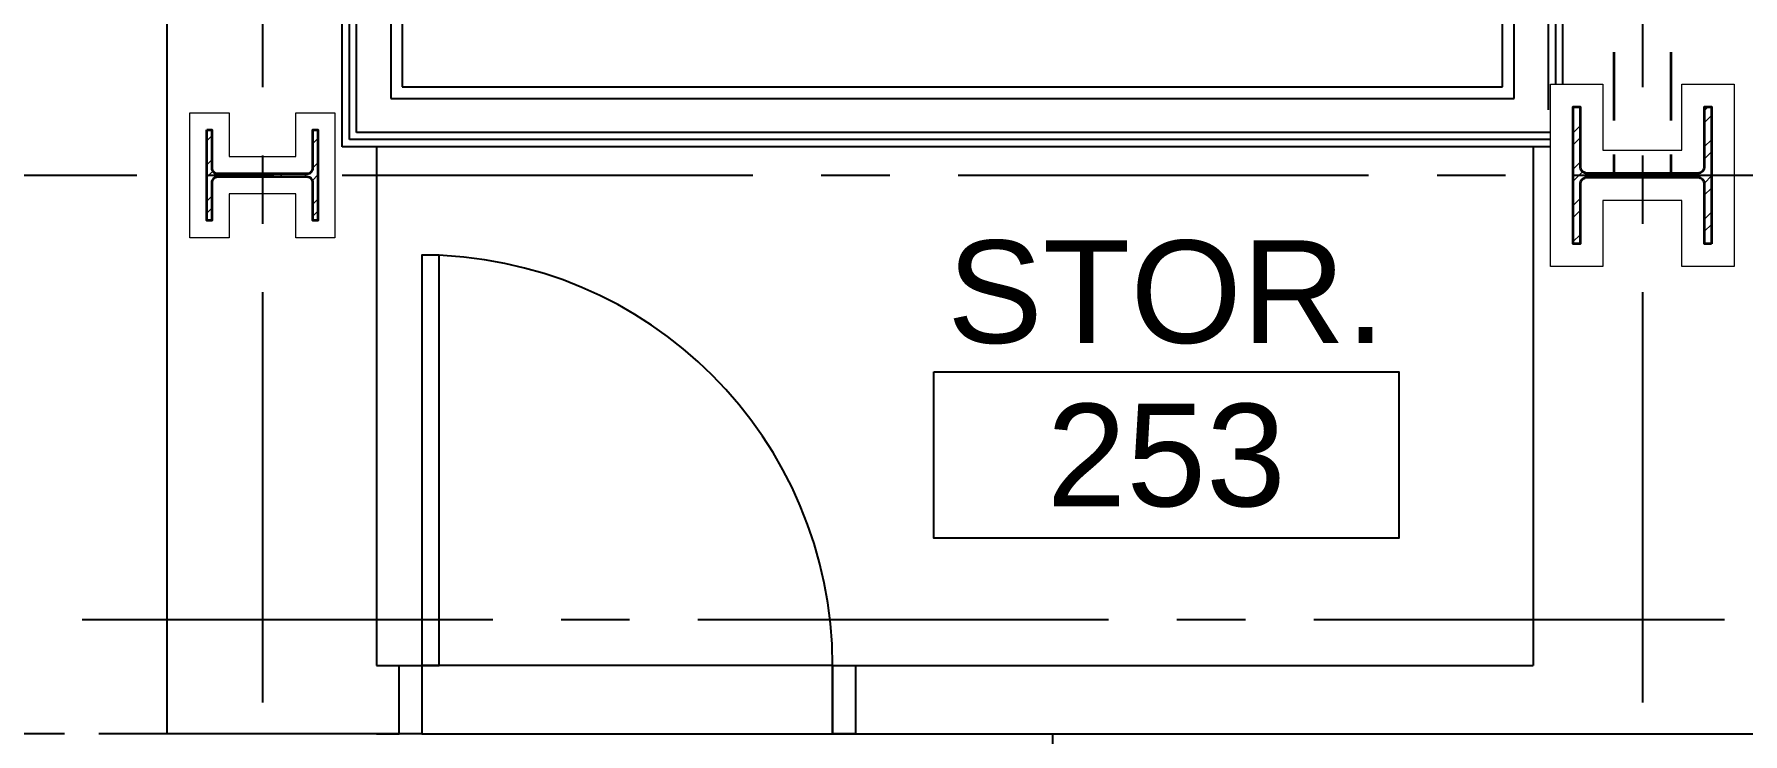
# Model space of a CAD drawing. Header units: inches. Extents: x -3700 to 348, y -844 to 2341.
# Drawn here: x -1825 to -1675.2, y 329 to 390.4 of the extents above; entities that cross this region are included whole.
import ezdxf
from ezdxf.enums import TextEntityAlignment as Align

# ---------------------------------------------------------------- set-up
doc = ezdxf.new("R2010")
doc.units = ezdxf.units.IN
doc.header["$LTSCALE"] = 48
doc.header["$MEASUREMENT"] = 0
for name, pattern in [('CENTER2', [1.125, 0.75, -0.125, 0.125, -0.125]), ('HIDDEN', [0.375, 0.25, -0.125]), ('HIDDEN2', [0.1875, 0.125, -0.0625])]:
    doc.linetypes.add(name, pattern=pattern)
doc.layers.get('0').update_dxf_attribs({"color": 253})
for name, color, linetype, lineweight in [('A-Detl-Hatch', 253, 'Continuous', 18), ('S-Detl-Hatch', 253, 'Continuous', 18), ('S-Detl-Wide', 253, 'Continuous', 35)]:
    doc.layers.add(name, color=color, linetype=linetype, lineweight=lineweight)
for name, color, linetype in [('A-Door', 253, 'Continuous'), ('A-Door-Head', 253, 'Continuous'), ('A-Flor-Soffit', 253, 'HIDDEN2'), ('A-Flor-Wall Mtd Fixture', 253, 'Continuous'), ('A-Grid(3-32)', 253, 'CENTER2'), ('A-Tag-Rm(3-32)', 253, 'Continuous'), ('A-Wall-Full', 253, 'Continuous'), ('A-Wall-Hatch Interior', 253, 'Continuous')]:
    doc.layers.add(name, color=color, linetype=linetype)
doc.styles.get("Standard").update_dxf_attribs({"font": 'arial.ttf'})

# ---------------------------------------------------------------- blocks, each defined once
blk = doc.blocks.new('*U9')
at = {"layer": 'A-Detl-Hatch'}
h = blk.add_hatch(dxfattribs=at)
h.set_pattern_fill('ANSI32', color=256, scale=6, style=0)
h.set_pattern_definition([(45, (0, -4.865), (-1.591, 1.591), []), (45, (1.0607, -4.865), (-1.591, 1.591), [])])
edge = h.paths.add_edge_path()
edge.add_line((3.98, -9.73), (3.98, -9.295))
edge.add_line((3.98, -9.295), (0.645, -9.295))
edge.add_arc((0.645, -8.795), 0.5, 180, 270, ccw=False)
edge.add_line((0.145, -8.795), (0.145, -0.935))
edge.add_arc((0.645, -0.935), 0.5, 90, 180, ccw=False)
edge.add_line((0.645, -0.435), (3.98, -0.435))
edge.add_line((3.98, -0.435), (3.98, 0))
edge.add_line((3.98, 0), (-3.98, 0))
edge.add_line((-3.98, 0), (-3.98, -0.435))
edge.add_line((-3.98, -0.435), (-0.645, -0.435))
edge.add_arc((-0.645, -0.935), 0.5, 0, 90, ccw=False)
edge.add_line((-0.145, -0.935), (-0.145, -8.795))
edge.add_arc((-0.645, -8.795), 0.5, -90, 0, ccw=False)
edge.add_line((-0.645, -9.295), (-3.98, -9.295))
edge.add_line((-3.98, -9.295), (-3.98, -9.73))
edge.add_line((-3.98, -9.73), (3.98, -9.73))
at = {"color": 0, "linetype": 'ByBlock'}
blk.add_lwpolyline([(3.98, -9.73), (3.98, -9.295), (0.645, -9.295, -0.4142136), (0.145, -8.795), (0.145, -0.935, -0.4142136), (0.645, -0.435), (3.98, -0.435), (3.98, 0), (-3.98, 0), (-3.98, -0.435), (-0.645, -0.435, -0.4142136), (-0.145, -0.935), (-0.145, -8.795, -0.4142136), (-0.645, -9.295), (-3.98, -9.295), (-3.98, -9.73)], format="xyb", close=True, dxfattribs=at)
blk = doc.blocks.new('W10X33')
at = {"layer": 'S-Detl-Hatch'}
blk.add_lwpolyline([(13773.28, -7309.78), (13773.28, -7306.34), (13769.45, -7306.34), (13769.45, -7300.48), (13773.28, -7300.48), (13773.28, -7297.05), (13762.32, -7297.05), (13762.32, -7300.48), (13766.16, -7300.48), (13766.16, -7306.34), (13762.32, -7306.34), (13762.32, -7309.78)], close=True, dxfattribs=at)
at = {"layer": 'S-Detl-Wide'}
blk.add_blockref('*U9', (13767.8, -7298.55), dxfattribs=at)
blk = doc.blocks.new('*U10')
at = {"layer": 'A-Detl-Hatch'}
h = blk.add_hatch(dxfattribs=at)
h.set_pattern_fill('ANSI32', color=256, scale=6, style=0)
h.set_pattern_definition([(45, (0, -6.06), (-1.591, 1.591), []), (45, (1.0607, -6.06), (-1.591, 1.591), [])])
edge = h.paths.add_edge_path()
edge.add_line((6, -12.12), (6, -11.515))
edge.add_line((6, -11.515), (0.795, -11.515))
edge.add_arc((0.795, -10.915), 0.6, 180, 270, ccw=False)
edge.add_line((0.195, -10.915), (0.195, -1.205))
edge.add_arc((0.795, -1.205), 0.6, 90, 180, ccw=False)
edge.add_line((0.795, -0.605), (6, -0.605))
edge.add_line((6, -0.605), (6, 0))
edge.add_line((6, 0), (-6, 0))
edge.add_line((-6, 0), (-6, -0.605))
edge.add_line((-6, -0.605), (-0.795, -0.605))
edge.add_arc((-0.795, -1.205), 0.6, 0, 90, ccw=False)
edge.add_line((-0.195, -1.205), (-0.195, -10.915))
edge.add_arc((-0.795, -10.915), 0.6, 270, 360, ccw=False)
edge.add_line((-0.795, -11.515), (-6, -11.515))
edge.add_line((-6, -11.515), (-6, -12.12))
edge.add_line((-6, -12.12), (6, -12.12))
at = {"color": 0, "linetype": 'ByBlock'}
blk.add_lwpolyline([(6, -12.12), (6, -11.515), (0.795, -11.515, -0.4142136), (0.195, -10.915), (0.195, -1.205, -0.4142136), (0.795, -0.605), (6, -0.605), (6, 0), (-6, 0), (-6, -0.605), (-0.795, -0.605, -0.4142136), (-0.195, -1.205), (-0.195, -10.915, -0.4142136), (-0.795, -11.515), (-6, -11.515), (-6, -12.12)], format="xyb", close=True, dxfattribs=at)
blk = doc.blocks.new('W12X65')
at = {"layer": 'S-Detl-Hatch'}
blk.add_lwpolyline([(13860.59, -7310.28), (13860.59, -7305.67), (13854.79, -7305.67), (13854.79, -7298.76), (13860.59, -7298.76), (13860.59, -7294.16), (13844.59, -7294.16), (13844.59, -7298.76), (13850.4, -7298.76), (13850.4, -7305.67), (13844.59, -7305.67), (13844.59, -7310.28)], close=True, dxfattribs=at)
at = {"layer": 'S-Detl-Wide'}
blk.add_blockref('*U10', (13852.59, -7296.16), dxfattribs=at)
blk = doc.blocks.new('2ND FLOOR - STRUCTURAL GRID')
at = {"layer": 'A-Grid(3-32)'}
for p, q in [((9879.5, -7426.01), (9879.5, -9409.77)), ((10000.5, -7426.01), (10000.5, -9409.77)), ((8104.5, -8819.75), (11912.5, -8819.75)), ((11897.69, -8858.75), (8119.31, -8858.75))]:
    blk.add_line(p, q, dxfattribs=at)
at = {"layer": 'S-Detl-Wide', "linetype": 'HIDDEN2'}
for p, q in [((9998, -8592.94), (9998, -8819.55)), ((10003, -8592.94), (10003, -8819.55))]:
    blk.add_line(p, q, dxfattribs=at)
at = {"xscale": -1}
for name, p, rotation in [('W12X65', (2698.28, 5032.84), 90), ('W10X33', (17182.91, -22587.55), 270)]:
    blk.add_blockref(name, p, dxfattribs=dict(at, rotation=rotation))
blk = doc.blocks.new('36in door')
blk.add_lwpolyline([(-1.5, -36), (0, -36), (0, 0), (-1.5, 0)], close=True)
blk.add_arc((0, 0), 36, 180, 270)
blk = doc.blocks.new('linen elev lobby vending')
at = {"layer": 'A-Door'}
for points in [[(6.99, -48.5), (4.99, -48.5), (4.99, -42.5), (6.99, -42.5)], [(44.99, -48.5), (42.99, -48.5), (42.99, -42.5), (44.99, -42.5)]]:
    blk.add_lwpolyline(points, close=True, dxfattribs=at)
at = {"layer": 'A-Door-Head'}
blk.add_lwpolyline([(6.99, -48.5), (42.99, -48.5), (42.99, -42.5), (6.99, -42.5)], close=True, dxfattribs=at)
at = {"layer": 'A-Flor-Soffit'}
blk.add_line((-15.36, -48.5), (-113, -48.49), dxfattribs=at)
at = {"layer": 'A-Wall-Full'}
for p, q in [((-15.36, -48.5), (-15.36, 37.73)), ((2.99, 3), (2.99, -42.5)), ((104.44, 3), (104.44, -42.5)), ((2.99, -42.5), (6.99, -42.5)), ((6.99, -42.5), (6.99, -48.5)), ((42.99, -42.5), (104.44, -42.5)), ((42.99, -42.5), (42.99, -48.5)), ((6.99, -48.5), (-15.36, -48.5)), ((-1.88, -48.5), (-1.88, -48.5)), ((2.99, -48.5), (4.99, -48.5)), ((42.99, -48.5), (114, -48.5))]:
    blk.add_line(p, q, dxfattribs=at)
at = {"layer": 'A-Door', "extrusion": (0, 0, -1), "xscale": -1, "zscale": -1, "rotation": 180}
blk.add_blockref('36in door', (-6.99, -42.5), dxfattribs=at)
blk = doc.blocks.new('King Studio 2')
at = {"layer": 'A-Wall-Full'}
blk.add_line((0, 0), (183, 0), dxfattribs=at)
blk = doc.blocks.new('Rm Tag')
blk.add_lwpolyline([(-0.2124, 0.0759), (0.2124, 0.0759), (0.2124, -0.0759), (-0.2124, -0.0759)], close=True)
for p in [(0, 0.2858), (0, 0.1493), (0, 0)]:
    blk.add_attdef('XXX', text='', height=0.0938).set_placement(p, align=Align.MIDDLE_CENTER)
blk = doc.blocks.new('wall sconce typ')
for p, q in [((0, 7), (0, 0)), ((3, 4), (-3, 4)), ((-1.5, 1), (1.5, 1))]:
    blk.add_line(p, q)
blk.add_circle((0, 4), 2)
blk = doc.blocks.new('guest corridor ceiling layout')
at = {"layer": 'A-Flor-Wall Mtd Fixture', "xscale": -1, "rotation": 180}
blk.add_blockref('wall sconce typ', (-1735.68, -1013), dxfattribs=at)

msp = doc.modelspace()

# ---------------------------------------------------------------- linework, layer by layer
at = {"layer": 'A-Wall-Full'}
for p, q in [((-1696.25, 385.75), (-1696.25, 490.75)), ((-1798, 380.5), (-1798, 435.75)), ((-1792.75, 434.75), (-1792.75, 385.75)), ((-1792.75, 385.75), (-1696.25, 385.75)), ((-1692.06, 380.5), (-1798, 380.5))]:
    msp.add_line(p, q, dxfattribs=at)
msp.add_lwpolyline([(-1691, 597), (-1691, 386)], dxfattribs=at)
at = {"layer": 'A-Wall-Hatch Interior'}
for p, q in [((-1695.25, 384.75), (-1695.25, 598.75)), ((-1691.63, 597), (-1691.63, 386)), ((-1797.38, 381.13), (-1797.38, 435.12)), ((-1796.75, 381.75), (-1796.75, 434.5)), ((-1793.75, 435.12), (-1793.75, 384.75)), ((-1793.75, 384.75), (-1695.25, 384.75)), ((-1692.06, 381.13), (-1797.38, 381.13)), ((-1692.06, 381.75), (-1796.75, 381.75))]:
    msp.add_line(p, q, dxfattribs=at)
msp.add_lwpolyline([(-1692.25, 596.81), (-1692.25, 383.74)], dxfattribs=at)

# ---------------------------------------------------------------- block references
at = {"linetype": 'HIDDEN'}
msp.add_blockref('2ND FLOOR - STRUCTURAL GRID', (-11684.5, 9197.75), dxfattribs=at)
for name, p in [('King Studio 2', (-1684, 329)), ('linen elev lobby vending', (-1798, 377.5))]:
    msp.add_blockref(name, p)
at = {"layer": 'A-Flor-Soffit'}
msp.add_blockref('guest corridor ceiling layout', (0, 1342), dxfattribs=at)
at = {"layer": 'A-Tag-Rm(3-32)'}
ref = msp.add_blockref('Rm Tag', (-1725.75, 353.46), dxfattribs=dict(at, xscale=96, yscale=96, zscale=96))
ref.add_attrib('XXX', 'STOR.', dxfattribs={"layer": '0', "height": 9}).set_placement((-1725.75, 367.79), align=Align.MIDDLE_CENTER)
ref.add_attrib('XXX', '253', dxfattribs={"layer": '0', "height": 9}).set_placement((-1725.75, 353.46), align=Align.MIDDLE_CENTER)

doc.saveas('drawing.dxf')
